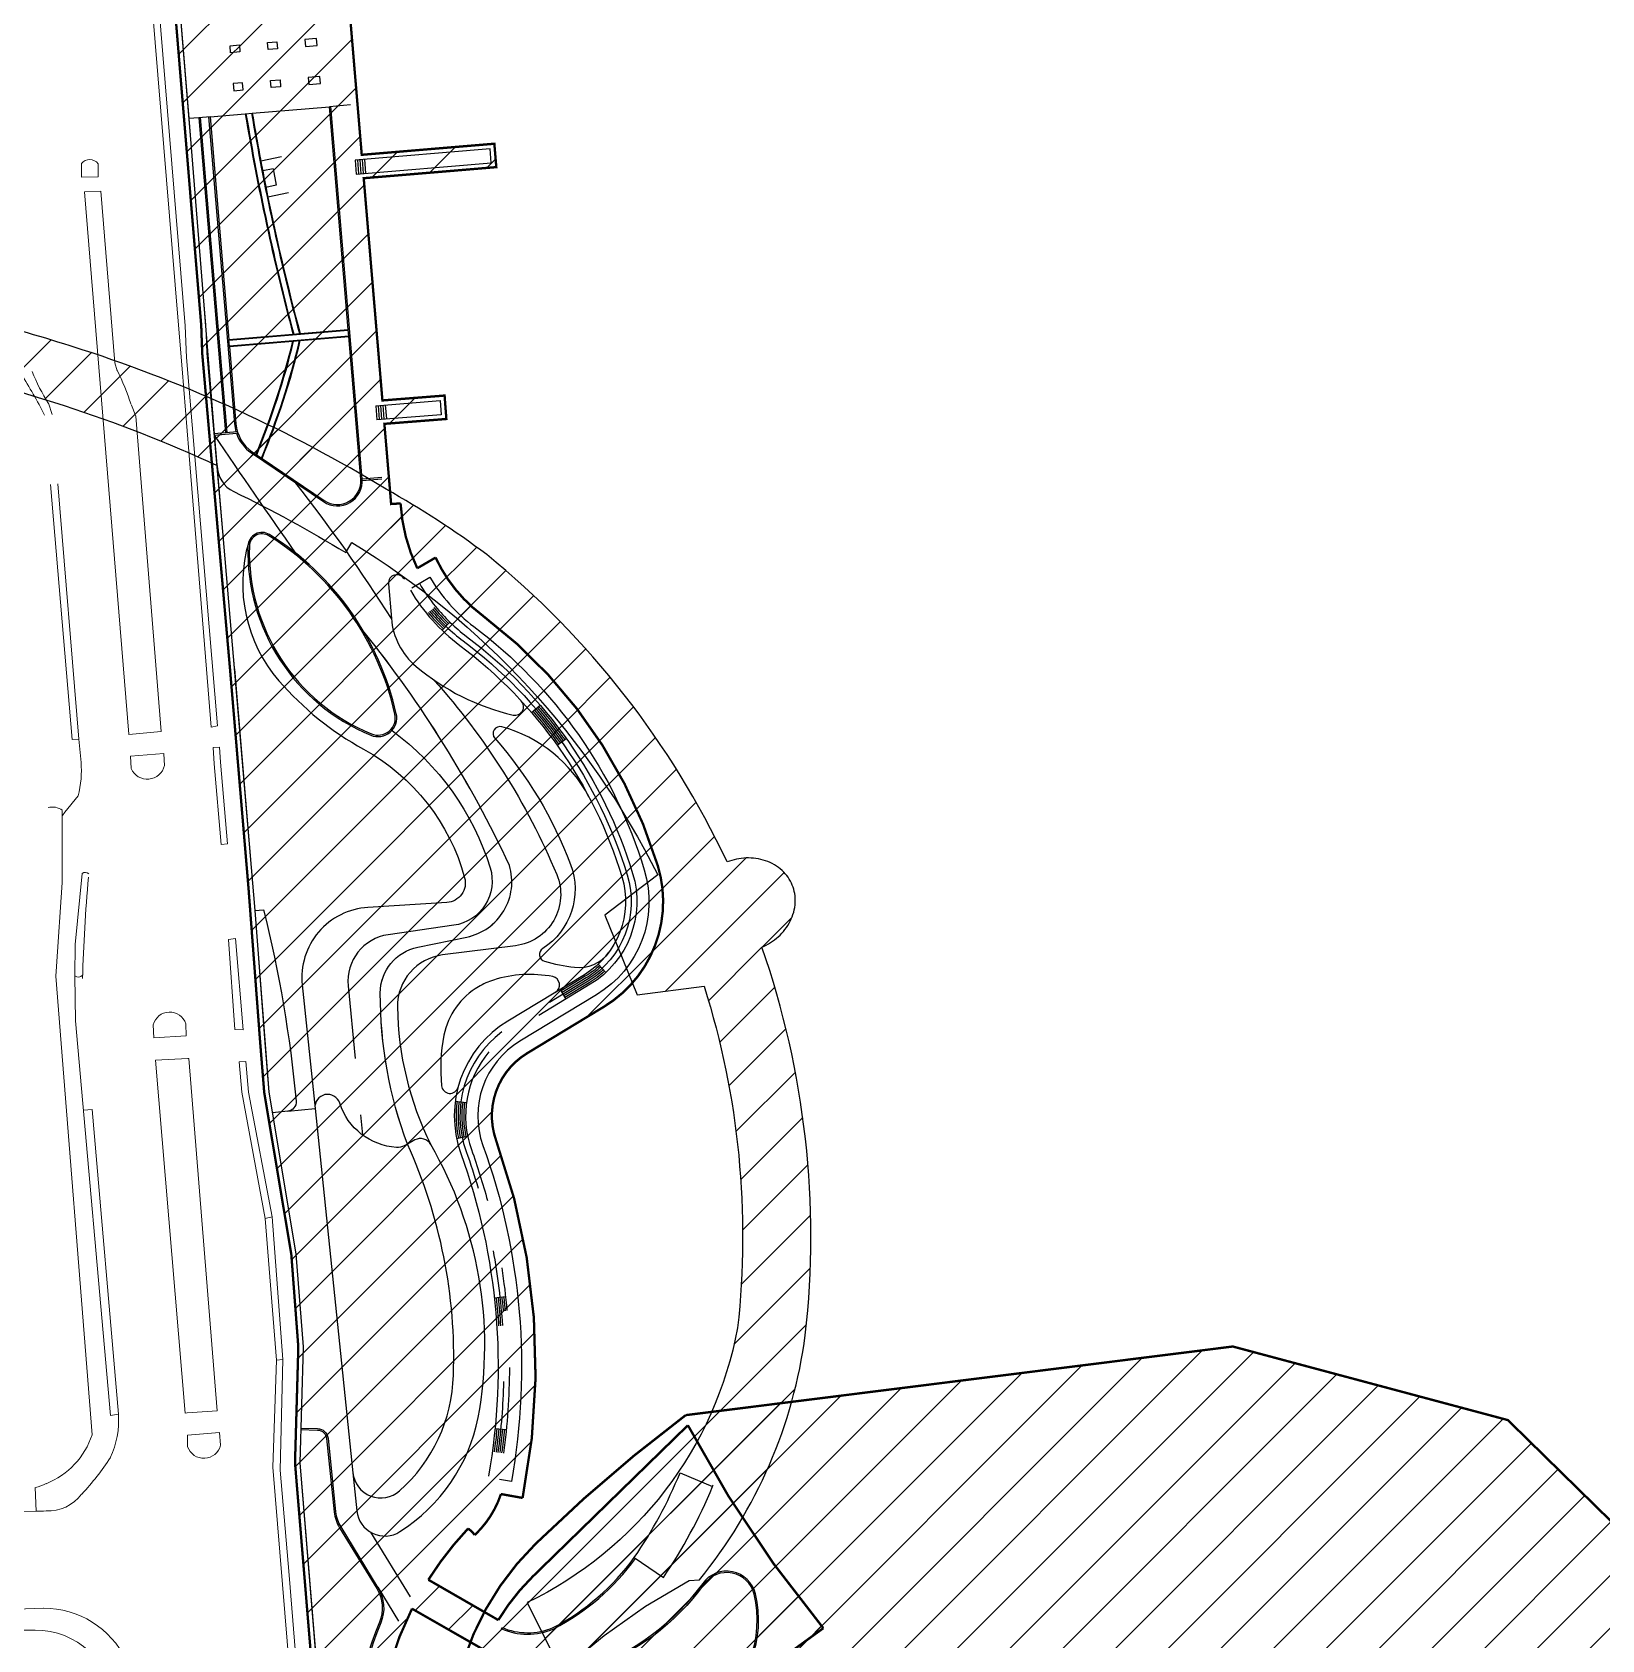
# Model space of a CAD drawing. Extents: x 216 to 1057, y -885 to -291.
# Drawn here: x 991.64 to 1000.66, y -676.79 to -667.55 of the extents above; entities that cross this region are included whole.
import ezdxf

# ---------------------------------------------------------------- set-up
doc = ezdxf.new("R2010")
doc.units = 0
doc.header["$LTSCALE"] = 1000
doc.header["$MEASUREMENT"] = 0
doc.layers.get('0').update_dxf_attribs({"linetype": 'CONTINUOUS'})
pattern_1 = [(45, (-343244937.3183714, -671142701.8827525), (-5612.66007566822, 5612.660075668221), [])]

# ---------------------------------------------------------------- blocks, each defined once
blk = doc.blocks.new('索引图')
h = blk.add_hatch()
h.set_pattern_fill('ANSI31', color=251, scale=5000)
h.set_pattern_definition(pattern_1)
edge = h.paths.add_edge_path()
edge.add_line((65039.75896221399, 227726.8412430286), (50144.0169519186, 236308.6762171984))
edge.add_arc((111118.7546775937, 197745.795006156), 72145.78607245079, 136.7135770476653, 147.6890902863402, ccw=False)
edge.add_arc((55222.24932676554, 242320.2357259989), 5945.569920319424, 36.22968581515312, 55.36616219692439, ccw=False)
edge.add_arc((45671.90617787838, 261169.8505263329), 21000.00061412105, 313.0910791496422, 341.6352244862869)
edge.add_line((65602.37440997362, 254553.4722237587), (70212.7217501998, 253727.9627871513))
edge.add_arc((-68888.84320658445, 281682.6169974804), 141882.7264519735, 348.6368706921875, 379.8156959760809)
edge.add_arc((79269.00621908903, 335068.5775517225), 15599.99999998764, 121.1953275978307, 199.8156959760123, ccw=False)
edge.add_line((71188.8730610609, 348412.918979764), (87502.3419971466, 358290.8887537718))
edge.add_arc((73931.8619491458, 380702.5391000509), 26199.99999956226, 301.1953275997715, 376.9572142568705)
edge.add_arc((-1394.708053231239, 357734.3895500898), 104950.4161386512, 16.95721425698097, 53.08198485125153)
edge.add_arc((81167.85819810629, 467625.424447298), 32500.00000032232, 204.9017030568265, 233.0819848513924, ccw=False)
edge.add_line((51689.33447891474, 453940.8842885494), (47785.38488781452, 451668.9061406851))
edge.add_arc((81167.85845446587, 467625.4244873524), 37000.00025913116, 183.3424068171192, 205.5473748497198, ccw=False)
edge.add_line((44230.79749673605, 465468.2163425684), (42221.40301960707, 465350.8631471395))
edge.add_line((42221.40301960707, 465350.8631471395), (40785.28002518415, 482413.1694027185))
edge.add_line((40785.28002518415, 482413.1694027185), (53978.46791404486, 483448.5028840303))
edge.add_line((53978.46791404486, 483448.5028840303), (53602.36846375465, 488434.360661149))
edge.add_line((53602.36846375465, 488434.360661149), (40365.90949773788, 487395.6314884424))
edge.add_line((40365.90949773788, 487395.6314884424), (36383.36198371649, 534711.526846528))
edge.add_line((36383.36198371649, 534711.526846528), (64610.97303968668, 537069.3659398556))
edge.add_line((64610.97303968668, 537069.3659398556), (64194.77480983734, 542052.0137332678))
edge.add_line((64194.77480983734, 542052.0137332678), (35963.99808198214, 539693.9102127552))
edge.add_line((35963.99808198214, 539693.9102127552), (31980.16546791792, 587025.0736023188))
edge.add_line((31980.16546791792, 587025.0736023188), (94540.675783813, 592079.6921598911))
edge.add_line((94540.675783813, 592079.6921598911), (94424.052498281, 597302.6379964352))
edge.add_line((94424.052498281, 597302.6379964352), (31562.84258747101, 592148.3705692291))
edge.add_line((31562.84258747101, 592148.3705692291), (30981.79819875956, 598886.4867646694))
edge.add_arc((126643.6251923442, 606937.2541851997), 95999.99999901037, 133.5050688912361, 184.8105978535675, ccw=False)
edge.add_arc((45892.10632199049, 692016.5242335796), 21299.99996617055, 313.5050688355328, 432.3342104929052)
edge.add_line((52355.89347732067, 712312.0768047571), (33810.65896737576, 718218.4175065756))
edge.add_line((33810.65896737576, 718218.4175065756), (40080.50717884302, 736161.48064816))
edge.add_line((40080.50717884302, 736161.48064816), (33283.52030396461, 738536.5531574488))
edge.add_line((33283.52030396461, 738536.5531574488), (26956.71707975864, 720430.4960554838))
edge.add_line((26956.71707975864, 720430.4960554838), (-880.1790645718575, 729266.8573923111))
edge.add_arc((940.6060470342636, 734983.9144654274), 5999.999999992971, 187.549543312213, 252.3342105476363, ccw=False)
edge.add_arc((-10955.37345933914, 733407.3131895065), 5999.999999985237, 7.549543312213022, 100.4253986594907)
edge.add_line((-12041.10427010059, 739308.2613003254), (-17590.43059402704, 738305.3310259581))
edge.add_line((-17590.43059402704, 738305.3310259581), (-16572.01072865725, 726303.5083287954))
edge.add_line((-16572.01072865725, 726303.5083287954), (-11963.01318752766, 670103.8019132614))
edge.add_line((-11963.01318752766, 670103.8019132614), (-11476.08093047142, 664166.4056055546))
edge.add_line((-11476.08093047142, 664166.4056055546), (-4072.65585398674, 573892.952265501))
edge.add_line((-4072.65585398674, 573892.952265501), (1790.096254229546, 503356.2812168598))
edge.add_line((1790.096254229546, 503356.2812168598), (2000.762499928474, 497397.8173377514))
edge.add_line((2000.762499928474, 497397.8173377514), (7900.236226499081, 430409.8986746073))
edge.add_line((7900.236226499081, 430409.8986746073), (11851.08685702085, 383607.6787221432))
edge.add_line((11851.08685702085, 383607.6787221432), (14342.36980366707, 350650.6893720627))
edge.add_line((14342.36980366707, 350650.6893720627), (15204.0347943306, 340012.959864974))
edge.add_line((15204.0347943306, 340012.959864974), (20966.85816240311, 305603.0881006718))
edge.add_line((20966.85816240311, 305603.0881006718), (22461.14092415571, 285859.835247159))
edge.add_line((22461.14092415571, 285859.835247159), (21754.86009925604, 261170.8434536457))
edge.add_line((21754.86009925604, 261170.8434536457), (30653.94090592861, 153776.6104109287))
edge.add_line((30653.94090592861, 153776.6104109287), (33174.83795112371, 122674.3955732584))
edge.add_line((33174.83795112371, 122674.3955732584), (37915.73838037252, 66041.09492123127))
edge.add_arc((48472.60482776165, 67281.92547941208), 10629.53854417611, 186.7036605213939, 250.1653040768115)
edge.add_line((44865.92144441605, 57282.97930324078), (47151.96110451221, 56765.28176283836))
edge.add_line((47151.96110451221, 56765.28176283836), (49009.55516338348, 56536.99230396748))
edge.add_line((49009.55516338348, 56536.99230396748), (50296.17029505968, 56605.24908864498))
edge.add_arc((-577765.0530421734, 43560.23751211166), 628196.6830435302, 1.18987867152913, 7.611029075072559)
edge.add_line((44897.25703203678, 126763.1232790947), (43961.08181154728, 137820.4047811031))
edge.add_line((43961.08181154728, 137820.4047811031), (39359.18594378233, 192143.6012781858))
edge.add_arc((110504.3613590002, 198170.5420668125), 71400.00000092252, 153.3989071060402, 184.8421522172885, ccw=False)
edge.add_line((46662.3586743474, 230141.7587052584), (61603.51059597731, 221603.0646955967))
edge.add_arc((110100.510445118, 199131.6274909973), 53450.20565355947, 155.1390094013091, 181.9101411584865)
edge.add_arc((282263.0806388259, 204873.3534212112), 225708.4942563293, 181.9101409965384, 185.647007647667)
edge.add_arc((71513.87102419138, 182487.8817251921), 13865.03803871287, 179.2731188041788, 266.7626804279899)
edge.add_line((70730.88699603081, 168644.969610095), (69800.71190673113, 179258.5656217337))
edge.add_line((69800.71190673113, 179258.5656217337), (134241.9552510381, 226000.3829113245))
edge.add_arc((328879.0178039074, 387190.4928816557), 252716.9121199787, 207.8339005002649, 219.6301040894119, ccw=False)
edge.add_line((105400.2214531898, 269194.4537401199), (72274.11913716793, 236895.2158408165))
edge.add_arc((105174.7310225964, 203496.4489119053), 46882.06367905883, 134.5695035920776, 148.8796678864627)
h = blk.add_hatch()
h.set_pattern_fill('ANSI31', color=251, scale=5000)
h.set_pattern_definition(pattern_1)
edge = h.paths.add_edge_path()
edge.add_line((78506.11630022526, 216798.7552644014), (79272.68162858486, 217541.1172474623))
edge.add_line((79272.68162858486, 217541.1172474623), (84393.28362226486, 221816.0131530762))
edge.add_line((84393.28362226486, 221816.0131530762), (87555.68162858486, 224456.1172474623))
edge.add_line((87555.68162858486, 224456.1172474623), (96376.68162858486, 230660.1172475815))
edge.add_line((96376.68162858486, 230660.1172475815), (105686.6816285849, 236124.1172474623))
edge.add_line((105686.6816285849, 236124.1172474623), (107861.9675369263, 236313.1649591923))
edge.add_arc((27290.22428244352, 302092.0981528759), 104012.8543169804, 320.7717307540655, 352.4364694220376)
edge.add_arc((-55670.77713948488, 309399.6721342802), 187249.9999995901, 353.5612781718296, 379.1994220405145)
edge.add_arc((115924.6824411154, 382924.8378961086), 13045.17986769451, 293.6815624031804, 311.9466728365076)
edge.add_arc((117045.3323452473, 381677.8981174231), 11368.66114745598, 311.9466728317181, 333.1114797016543)
edge.add_arc((118232.6518936753, 381075.8356189728), 10037.41850911229, 333.1114797012557, 356.653467660576)
edge.add_arc((119724.2488600016, 380988.6152056456), 8543.273633147379, 356.6534676567917, 382.2032367480386)
edge.add_arc((119724.2488583922, 380988.6152046919), 8543.273634961313, 22.20323674988164, 47.75300583375193)
edge.add_arc((118719.6934627295, 379882.5693793297), 10037.4185110513, 47.75300584041391, 71.29499379664887)
edge.add_arc((118292.7696042061, 378621.63996768), 11368.6611493815, 71.29499379637704, 92.45980066327813)
edge.add_arc((118364.7231618166, 376946.6660261154), 13045.17986964413, 92.45980066371165, 110.724911092733)
edge.add_arc((-55670.7771396637, 309399.672134161), 187249.9999998724, 25.20705145624709, 50.83827600460831)
edge.add_arc((-54915.23735719919, 297130.0249285698), 196463.1965597658, 53.26957257406382, 60.71790381581674)
edge.add_arc((-118049.7542366385, 206886.9255295992), 306250.0000002055, 58.67287019780524, 72.0304299744014)
edge.add_arc((-148900.938395381, 111764.8753211498), 406249.9999994747, 72.03042997477388, 78.1245314997645)
edge.add_line((-65300.69579190016, 509319.9808552265), (-66736.82238304615, 527440.4172478914))
edge.add_line((-66736.82238304615, 527440.4172478914), (-63368.45103734732, 537955.8722535372))
edge.add_line((-63368.45103734732, 537955.8722535372), (-67690.74742949009, 537798.612752676))
edge.add_line((-67690.74742949009, 537798.612752676), (-83990.06603604555, 537505.655192256))
edge.add_line((-83990.06603604555, 537505.655192256), (-109457.9969251156, 536426.8710268736))
edge.add_line((-109457.9969251156, 536426.8710268736), (-117676.0151106715, 536078.7678407431))
edge.add_line((-117676.0151106715, 536078.7678407431), (-118730.644874692, 536143.2607002258))
edge.add_line((-118730.644874692, 536143.2607002258), (-136319.3287109733, 538681.5170490742))
edge.add_arc((-138701.253981173, 516134.3713635206), 22672.61225704688, 83.96952745067459, 93.95081027595474)
edge.add_line((-140263.3973469734, 538753.1037476063), (-159307.2873545289, 538029.8991575241))
edge.add_line((-159307.2873545289, 538029.8991575241), (-180679.6982193589, 537218.2674148083))
edge.add_line((-180679.6982193589, 537218.2674148083), (-217098.5799700022, 535835.235773921))
edge.add_line((-217098.5799700022, 535835.235773921), (-226369.9915115833, 535483.147503972))
edge.add_line((-226369.9915115833, 535483.147503972), (-240166.783254385, 510168.1415795088))
edge.add_line((-240166.783254385, 510168.1415795088), (-235745.7731459141, 363883.5881646872))
edge.add_line((-235745.7731459141, 363883.5881646872), (-54297.60099989176, 370487.5962162018))
edge.add_line((-54297.60099989176, 370487.5962162018), (-64269.76850378513, 496312.1774601936))
edge.add_arc((-148900.9383949041, 111764.8753269911), 393749.9999937321, 72.0304299724848, 77.58820954259392, ccw=False)
edge.add_arc((-118049.7542303801, 206886.9255433083), 293749.9999851856, 65.19437029978161, 72.03042997191648, ccw=False)
edge.add_arc((11439.95696645975, 473616.4977419376), 6249.999999956084, 180.7521620856717, 244.1047299742118)
edge.add_arc((-118049.7542251348, 206886.9255487919), 290249.9999778526, 58.7378666963636, 64.1047299738392, ccw=False)
edge.add_line((32576.72781985998, 454993.2039737701), (33851.9603126049, 457143.5111902952))
edge.add_arc((-55670.77713942528, 309399.6721338034), 172750.0000001612, 26.461641723062996, 58.78698167293902, ccw=False)
edge.add_line((98980.7030094862, 386376.8258080482), (87702.43091851473, 377803.2442071438))
edge.add_line((87702.43091851473, 377803.2442071438), (94619.1218444109, 360857.1470469236))
edge.add_line((94619.1218444109, 360857.1470469236), (108858.8998265266, 362669.1019433737))
edge.add_arc((-59942.84334033728, 309428.3925144672), 176998.8746762678, -6.321297486991909, 17.505471916240992, ccw=False)
edge.add_arc((35948.34435355663, 304855.1444985867), 81409.4972961295, 295.65199387330176, 349.4432382979082, ccw=False)
edge.add_line((71190.83742952347, 231469.3629616499), (78506.11630022526, 216798.7552644014))
h = blk.add_hatch()
h.set_pattern_fill('ANSI31', color=251, scale=5000)
h.set_pattern_definition(pattern_1)
edge = h.paths.add_edge_path()
edge.add_line((407831.9553396106, 97536.47692644596), (388143.30102247, 160667.2160950899))
edge.add_line((388143.30102247, 160667.2160950899), (305374.6871128082, 245409.0003935099))
edge.add_line((305374.6871128082, 245409.0003935099), (279976.9427996874, 270302.5372993946))
edge.add_line((279976.9427996874, 270302.5372993946), (221418.0693919063, 285967.4484360218))
edge.add_line((221418.0693919063, 285967.4484360218), (104933.7536927462, 271352.3066174984))
edge.add_arc((298421.8122437, 13321.53910422325), 322517.4503578173, 126.8649209696995, 134.3416268182661)
edge.add_arc((115229.625425756, 200772.8967078924), 60415.5831790459, 134.3416268182649, 184.5076562770298)
edge.add_line((55000.91727811098, 196024.6964452267), (66095.01932185888, 58444.80700993538))
edge.add_arc((60568.17330467701, 1620027.456253409), 1561592.429683611, 270.2027837775651, 282.8487421505745)
at = {"color": 251, "linetype": 'Continuous', "lineweight": 13}
for p, q in [((-1607.202004253864, 503312.0246897936), (-7276.167826771736, 572261.822778821)), ((-3076.046757996082, 573975.2359875441), (2788.630992650986, 503415.3969111443)), ((-3130.782941222191, 504271.0708701611), (-8652.820016145706, 571352.307611227)), ((-23685.58626514673, 534934.669813633), (-23680.33033001423, 537840.9257918596)), ((-20174.14091616869, 537797.0846854448), (-20179.15948677063, 535022.0789811611)), ((-20179.15948677063, 535022.0789811611), (-23685.58626514673, 534934.669813633)), ((-19556.83351051807, 531955.9447975159), (-23065.33664548397, 531803.4267588854)), ((-23065.33664548397, 531803.4267588854), (-13636.44091188908, 416345.8396434784)), ((-16632.08576738834, 495377.9530930519), (-19556.83351051807, 531955.9447975159)), ((5261.640885472298, 418096.5254358053), (-1337.950499534607, 496508.2441768646)), ((8896.539679765701, 430495.8213945627), (2999.210345327854, 497459.3907049894)), ((-16072.56859004498, 493726.9324371815), (-16632.08576738834, 495377.9530930519)), ((-849.2172403931618, 476554.812325716), (-2294.828690588474, 494115.9719871283)), ((-30744.24972623587, 486787.1144709587), (-29962.17185741663, 484394.3691920042)), ((-12168.03905743361, 484030.4406685829), (-13085.7868539691, 486408.9920129776)), ((-6751.341377079487, 416915.8865166903), (-12168.03905743361, 484030.4406685829)), ((2890.225540220737, 430160.6816091537), (-849.2172363400459, 476554.8123252392)), ((-30273.19588881731, 469464.8648328781), (-25692.26742482185, 415221.2914237976)), ((-28747.82200354338, 469667.1073532104), (-24262.11799192429, 415299.705529213)), ((3923.757124602795, 417818.2423319817), (2890.225540220737, 430160.6816091537)), ((8896.539679765701, 430495.8213945627), (8925.752184092999, 430149.7667287588)), ((8925.752184092999, 430149.7667287588), (12847.91152662039, 383687.4270546436)), ((5261.640885472298, 418096.5254358053), (3923.757124602795, 417818.2423319817)), ((-24262.11799192429, 415299.705529213), (-25692.26742482185, 415221.2914237976)), ((-24262.11799192429, 415299.705529213), (-23796.157371521, 410299.8362351656)), ((-13636.44091188908, 416345.8396434784), (-13610.05957061052, 416292.8375599384)), ((-13610.05957061052, 416292.8375599384), (-6751.341377079487, 416915.8865166903)), ((-13247.759519279, 411658.674649477), (-6203.749506413937, 412254.9113479853)), ((-13146.63931512833, 409010.7730878592), (-13247.759519279, 411658.674649477)), ((-6203.749506413937, 412254.9113479853), (-6023.150119304657, 409633.343249321)), ((4300.676927924156, 413479.6027117968), (5655.604562282562, 413608.4031157494)), ((4573.502454280853, 410058.9807971716), (4300.676927924156, 413479.6027117968)), ((5655.604562282562, 413608.4031157494), (5913.449145972729, 410352.1983195543)), ((-23796.157371521, 410299.8362351656), (-23739.63801985979, 409446.7299441099)), ((-23736.96519649029, 407697.5896900892), (-23794.15841984749, 406805.9255514145)), ((-23739.63801985979, 409446.7299441099), (-23719.32609754801, 408578.6210583448)), ((-23719.32609754801, 408578.6210583448), (-23736.96519649029, 407697.5896900892)), ((6014.815777719021, 392846.8121683598), (4573.502454280853, 410058.9807971716)), ((7373.968915581703, 392999.3313900232), (5913.449145972729, 410352.1983195543)), ((-24216.40374302864, 404092.9470994473), (-24444.07077246904, 403185.4179618359)), ((-24032.75010043383, 405000.8440833092), (-24216.40374302864, 404092.9470994473)), ((-23892.34045886993, 405906.1183487177), (-24032.75010043383, 405000.8440833092)), ((-23794.15841984749, 406805.9255514145), (-23892.34045886993, 405906.1183487177)), ((-24444.07077246904, 403185.4179618359), (-27257.51861280203, 399741.5041974783)), ((-27811.60683596134, 384749.240885973), (-27783.80230456591, 400124.2725458145)), ((-27257.51861280203, 399741.5041974783), (-27773.6926368475, 399029.5004966259)), ((7373.968915581703, 392999.3313900232), (6014.815777719021, 392846.8121683598)), ((-29045.56732565165, 366895.2383992672), (-27811.60683596134, 384749.240885973)), ((-23561.19664525986, 386691.5647592545), (-25079.18835222721, 371562.9793006182)), ((12847.91152662039, 383687.4270546436), (15339.3223079443, 350728.7465897799)), ((-25079.18835222721, 371562.9793006182), (-25091.25951099396, 364887.9655665159)), ((7566.661891996861, 372628.1988464594), (9072.177301824093, 372822.4178501368)), ((8919.45709502697, 353433.3084938526), (7566.661891996861, 372628.1988464594)), ((10707.92058801651, 353387.6727474928), (9072.177301824093, 372822.4178501368)), ((-29157.80554997921, 364822.6629030704), (-29009.7904253006, 366861.0410490036)), ((-21459.37844520807, 267158.220887661), (-29157.80554997921, 364822.6629030704)), ((-25091.25951099396, 364887.9655665159), (-24952.62809163332, 355298.6345701218)), ((-24952.62809163332, 355298.6345701218), (-17551.84308022261, 271313.6768118143)), ((-8452.920250713825, 354459.2798655033), (-8272.560194969177, 351705.326269865)), ((-1387.747990131378, 352116.5107507706), (-1489.01190751791, 354684.9809941053)), ((10707.92058801651, 353387.6727474928), (8919.45709502697, 353433.3084938526)), ((-8272.560194969177, 351705.326269865), (-1387.747990131378, 352116.5107507706)), ((16197.33240658045, 340136.1387400627), (15339.3223079443, 350728.7465897799)), ((-1082.989807188511, 347286.592289567), (-7936.928624510765, 346965.3028622866)), ((-7936.928624510765, 346965.3028622866), (-1652.141159594059, 271798.4427623749)), ((-866.9203604459763, 347296.7208919525), (-1082.989807188511, 347286.592289567)), ((5193.075059890747, 272275.8920705318), (-866.9203604459763, 347296.7208919525)), ((9855.704896330833, 346550.4513765574), (11275.7831158042, 346640.7322558165)), ((10427.83162134886, 340146.5722839832), (9855.704896330833, 346550.4513765574)), ((11822.58243960142, 340144.0500208139), (11275.7831158042, 346640.7322558165)), ((15406.89553165436, 313202.735620141), (10427.83162134886, 340146.5722839832)), ((16888.89451777935, 313612.5577884912), (11822.58243960142, 340144.0500208139)), ((16214.93615943193, 340136.1069046259), (21960.59289872646, 305723.6569039822)), ((-21465.40957325697, 336402.350607872), (-23276.12069177628, 336273.4328308105)), ((-15845.14877736568, 271554.3417856693), (-21465.40957325697, 336402.350607872)), ((16888.89451777935, 313612.5577884912), (15406.89553165436, 313202.735620141)), ((21960.59289872646, 305723.6569039822), (23462.22231692076, 285883.3361468315)), ((23462.22231692076, 285883.3361468315), (22756.04377508163, 261197.9197955132)), ((17018.41090446711, 260292.3684097528), (17799.22743999958, 283034.1867648363)), ((17799.22743999958, 283034.1867648363), (19187.00153511763, 283181.6779510975)), ((18599.59034895897, 259624.4628597498), (19187.00153511763, 283181.6779510975)), ((-17551.84308022261, 271313.6768118143), (-15845.14877736568, 271554.3417856693)), ((-1652.141159594059, 271798.4427623749), (-1219.446632742882, 271828.6229176521)), ((-1219.446632742882, 271828.6229176521), (5193.075059890747, 272275.8920705318)), ((-1117.811460316181, 267124.2530299425), (-1122.312195360661, 264635.4056127071)), ((5661.331706941128, 267668.0148077011), (-1117.811460316181, 267124.2530299425)), ((5921.218930840492, 264966.8717933893), (5661.331706941128, 267668.0148077011)), ((22756.04377508163, 261197.9197955132), (31650.208314538, 153863.0684068203)), ((20481.17272561789, 237268.8460410833), (18599.59034895897, 259624.4628597498)), ((-33375.46375453472, 250900.3097285032), (-33555.39702808857, 255914.6618466377)), ((-23705.07854771614, 254494.0478852987), (-23705.22578454018, 254494.1495857239)), ((-23705.07854914665, 254494.0478862524), (-23705.22578454018, 254494.1495857239)), ((-33375.46375453472, 250900.3097285032), (-55771.94650107622, 250069.1321846247)), ((28688.64680713415, 137169.4796071053), (20481.17272561789, 237268.8460410833)), ((-85047.81711488962, 228298.2837401628), (-31730.66339278221, 230238.1466306448)), ((-33567.42079466581, 225592.3948646784), (-38967.43196821213, 225602.1599341631))]:
    blk.add_line(p, q, dxfattribs=at)
at = {"color": 251, "ltscale": 0.05}
for points in [[(65039.75896221399, 227726.8412430286, 500, 500, 0), (50144.0169519186, 236308.6762171984, 500, 500, -0.04792635487136605), (58601.29374039173, 247212.255812645, 500, 500, -0.08369322413437516), (60018.26828664541, 245834.2083801031, 500, 500, 0.1251953449599703), (65602.37440997362, 254553.4722237587, 500, 500, 0), (70212.7217501998, 253727.9627871513, 500, 500, 0.136888836024706), (64592.71439260244, 329780.2452793121, 500, 500, -0.3571678116358179), (71188.8730610609, 348412.918979764, 500, 500, 0), (87502.3419971466, 358290.8887537718, 500, 500, 0.3431658817091058), (98992.75979316235, 388343.9656181335, 500, 500, 0.158942559903725), (61646.03004682064, 441641.8098863363, 500, 500, -0.1235831251594878), (51689.33447891474, 453940.8842885494, 500, 500, 0), (47785.38488781452, 451668.9061406851, 500, 500, -0.09719175989493069), (44230.79749673605, 465468.2163425684, 500, 500, 0), (42221.40301960707, 465350.8631471395, 500, 500, 0), (40785.28002518415, 482413.1694027185, 500, 500, 0), (53978.46791404486, 483448.5028840303, 500, 500, 0), (53602.36846375465, 488434.360661149, 500, 500, 0), (40365.90949773788, 487395.6314884424, 500, 500, 0), (36383.36198371649, 534711.526846528, 500, 500, 0), (64610.97303968668, 537069.3659398556, 500, 500, 0), (64194.77480983734, 542052.0137332678, 500, 500, 0), (35963.99808198214, 539693.9102127552, 500, 500, 0), (31980.16546791792, 587025.0736023188, 500, 500, 0)], [(-4072.65585398674, 573892.952265501, 500, 500, 0), (1790.096254229546, 503356.2812168598, 500, 500, 0), (2000.762499928474, 497397.8173377514, 500, 500, 0), (7900.236226499081, 430409.8986746073, 500, 500, 0), (11851.08685702085, 383607.6787221432, 500, 500, 0), (14342.36980366707, 350650.6893720627, 500, 500, 0), (15204.0347943306, 340012.959864974, 500, 500, 0), (20966.85816240311, 305603.0881006718, 500, 500, 0), (22461.14092415571, 285859.835247159, 500, 500, 0), (21754.86009925604, 261170.8434536457, 500, 500, 0), (30653.94090592861, 153776.6104109287, 500, 500, 0)], [(39359.18594378233, 192143.6012781858, 500, 500, -0.1380643909468234), (46662.3586743474, 230141.7587052584, 500, 500, 0), (61603.51059597731, 221603.0646955967, 500, 500, 0.1173453035563838)], [(69800.71190673113, 179258.5656217337, 500, 500, 0), (134241.9552510381, 226000.3829113245, 500, 500, -0.05151614867094081), (105400.2214531898, 269194.4537401199, 500, 500, 0), (72274.11913716793, 236895.2158408165, 500, 500, 0.06252114316052305), (65039.75896221399, 227726.8412430286, 0, 0, 0)]]:
    blk.add_lwpolyline(points, format="xyseb", dxfattribs=at)
at = {"color": 251}
for points in [[(-10479.38172334433, 664248.1485005617), (-2508.968271017075, 567153.0806934834), (-869.0680557489395, 547421.0974644423), (4510.351713120937, 480300.5355719328), (13218.00236660242, 378792.1277587414), (16197.37669765949, 340136.1565386057), (21960.67617738247, 305723.158123374), (23462.23480468988, 285883.7726743221), (22756.07608813047, 261197.5298411846), (31650.59959465265, 153858.2943613529)], [(8043.563973724842, 561417.9424859285), (7917.754877567291, 562912.6571981907), (9910.70782738924, 563080.4026597738), (10036.51692354679, 561585.6879473925), (8043.563973724842, 561417.9424858093)], [(16015.37577295303, 562088.9243321419), (15889.56667679548, 563583.639044404), (17882.51962661743, 563751.3845059872), (18008.32872277498, 562256.6697936058), (16015.37577295303, 562088.9243320227)], [(23987.18757218122, 562759.906178236), (26478.37875944376, 562969.5880051851), (26352.56966328621, 564464.3027175665), (23861.37847602367, 564254.6208907366), (23987.18757218122, 562759.9061783552)], [(10715.88604277372, 553514.2285007238), (10590.07694661617, 555008.9432132244), (8597.123996794224, 554841.1977516413), (8722.933092951775, 553346.4830392599), (10715.88604277372, 553514.228500843)], [(18687.69784200191, 554185.2103470564), (16694.74489217997, 554017.4648854733), (16568.93579602242, 555512.1795978546), (18561.88874584436, 555679.9250593185), (18687.69784200191, 554185.2103469372)], [(3670.063408136368, 547803.1529978514), (1278.521296739578, 547601.8585642576)], [(3670.063408136368, 547803.1529978514), (11164.79822778702, 548433.9796071053)], [(3670.063408076763, 547803.1529978514), (7662.415497899055, 500370.7527387142)], [(11164.79822778702, 548433.9796071053), (12664.53647881746, 548560.2115311623)], [(12664.53647881746, 548560.211531043), (29080.21351802349, 549941.9076327085)], [(33564.35914742947, 550319.3350467682), (29080.21351802349, 549941.9076327085)], [(33072.56560784578, 502509.5073734522), (29080.21351802349, 549941.9076327085)], [(36052.68908590078, 470680.0568071604), (29379.1564604044, 549967.0694519281)], [(1278.521296739578, 547601.8585642576), (-869.0680557489395, 547421.0974644423)], [(1278.521296739578, 547601.8585642576), (6925.327796876431, 480513.2170262337), (4510.351713120937, 480300.5355719328)], [(1577.466497004032, 547627.0205734968), (7224.173369646072, 480539.5356764793)], [(34804.69456368685, 535583.1440255642), (63531.20383507013, 537982.6558525562), (63281.48489713669, 540972.2445286512), (34553.07622265816, 538572.5740454197)], [(18902.07537823915, 539228.2488685846), (14479.83384549618, 538360.6979351044)], [(34553.07622265816, 538572.5740454197), (34804.69456368685, 535583.1440255642)], [(35051.34110254049, 538614.1938768625), (35302.95944356918, 535624.763857007)], [(35549.60598248243, 538655.8137081861), (35801.22432351112, 535666.3836883307)], [(36047.87086236477, 538697.433539629), (36299.48920339346, 535708.0035197735)], [(36546.1357422471, 538739.0533709526), (36797.75408327579, 535749.6233510971)], [(17081.7493057251, 536731.1101090908), (14874.05572772026, 536298.0069847107)], [(17081.7493057251, 536731.1101090908), (17774.76089257002, 533198.5629097223)], [(17774.76089257002, 533198.5629097223), (15568.72565978765, 532765.7851176262)], [(20403.62685102224, 531574.2622056007), (15985.23612958193, 530707.4667201042)], [(7662.41549795866, 500370.7527387142), (21320.62637281418, 501520.3548340797)], [(7788.224594116211, 498876.0380263329), (7662.415497899055, 500370.7527387142)], [(7674.996407568455, 500221.2812675238), (33085.14651745558, 502360.0359021425)], [(7775.643684506416, 499025.5094975233), (33185.79379439354, 501164.2641322613)], [(7788.224594116211, 498876.0380263329), (21306.13042205572, 500013.8307436705)], [(21306.13042205572, 500013.8307436705), (22881.02364850044, 500146.3884094954)], [(21320.62637275457, 501520.3548340797), (22839.05160701275, 501648.1596283913)], [(22839.05160701275, 501648.1596283913), (33072.56560784578, 502509.5073734522)], [(22881.02364850044, 500146.3884094954), (33198.37470400333, 501014.7926610708)], [(33198.37470400333, 501014.7926610708), (33072.56560784578, 502509.5073734522)], [(38954.35717791319, 486281.7857023478), (52680.64879858494, 487358.9544205666), (52906.30846875906, 484367.4397543669), (39205.97949439287, 483292.3084509373)], [(38954.35717791319, 486281.7857023478), (39205.97949439287, 483292.3084509373)], [(39452.83265298605, 486320.9034919739), (39704.45496946573, 483331.4262405634)], [(39951.30812805891, 486360.0212817192), (40202.93044453859, 483370.5440303087)], [(40449.78360319138, 486399.1390713453), (40701.40591967106, 483409.6618199348)], [(40948.25907826424, 486438.2568609715), (41199.88139474392, 483448.7796096802)], [(9496.953520476818, 480739.6942580938), (6925.327796876431, 480513.2170262337)], [(13467.98427349329, 475913.0344026089), (14736.19279336929, 475054.354044795)], [(36052.68908590078, 470680.0568071604), (40237.89435458183, 471032.3227573633)], [(36069.38346850872, 470380.4011662006), (40263.05618357658, 470733.3798156977)], [(53063.4835138917, 438463.9065916538), (54728.9279396534, 440191.9965387583)], [(72106.58036667109, 420955.7766755819), (73926.09903645515, 422520.817189455)], [(77549.79284244776, 414011.8181319237), (79504.05781310797, 415404.9614930153)], [(86287.24207538366, 367338.9848604202), (87916.52297109365, 365576.7579276562)], [(78189.97275394201, 362004.4340616465), (79433.07016295195, 359951.4584572315)], [(20195.20545786619, 336064.0265960693), (26014.88068813086, 336668.2657852173)], [(55882.89097958803, 338238.6901687384), (58261.1399871707, 337916.3058348894)], [(35706.03874897957, 335281.6089833975), (36114.5362110734, 331027.4645328522)], [(56160.83636969328, 330275.6153974533), (58510.81974434853, 330763.0352774858)], [(64190.16038924456, 296330.5944731236), (66575.75274384022, 296593.1761136055)], [(64346.60130620003, 268533.4433479309), (66734.99804192781, 268297.7294689417)], [(37795.5404176116, 246464.1424193382), (46267.34435647726, 232638.1449246407)], [(39357.53595250845, 234727.7216082811), (43773.67052423954, 227520.5829674006)]]:
    blk.add_lwpolyline(points, dxfattribs=at)
blk.add_lwpolyline([(27157.74787867069, 554898.1285586357), (27031.93878251314, 556392.8432710171), (24540.74759525061, 556183.161444068), (24666.55669140816, 554688.4467316866)], close=True, dxfattribs=at)
for points in [[(3371.120466828346, 547777.991178751), (8874.946673810482, 482388.0451543331, 0.05148897865165762), (9191.673715233803, 480712.8089596033, 0.05148897865165762)], [(11164.79822784662, 548433.9796071053, 0.0237386647312993), (21320.62637275457, 501520.3548340797, 0.0236890434290841)], [(11314.77070504427, 548446.6026860476, 0.02374583417341585), (21472.4624145627, 501533.1347680092, 0.02374583417341585)], [(12514.56130236387, 548547.588225007, 0.02380334739524489), (22687.20258623362, 501635.3786020279, 0.02380334739524489)], [(12664.53647881746, 548560.211531043, 0.007875371802932138), (15535.22145342827, 532936.7777277231, 0.00621922991634567)], [(127634.0322465301, 384217.0592811108, 0.1119460462421574), (125468.1307076812, 387312.8025598526, 0.1030841256199624), (121938.6509363055, 389389.8341357708, 0.09261231690717547), (117804.8444746137, 389979.8257998228, 0.07986574072235418), (113748.2750383019, 389147.6956775188, 0.1123059311388267), (62579.7448630929, 454587.0563864708, 0.03251092297801209), (41176.86162143946, 468489.5770882368, 0.05834943451515404), (-23568.00274205208, 498198.2042927742, 0.02659680291681732), (-65300.69579190016, 509319.9808552265)], [(-64269.76850378513, 496312.1774601936, -0.02425514300158665), (-27424.40074849129, 486307.9480122328, -0.02983678646469548), (5190.495510756969, 473534.4519429207, 0.2836906205366957), (8710.409934461117, 467994.03627038, -0.02342164009317674), (32576.72781985998, 454993.2039737701), (33851.9603126049, 457143.5111902952, -0.1419887266936151), (98980.7030095458, 386376.8258080482)], [(15535.22145342827, 532936.7777277231, 0.01593219695873145), (22839.05160701275, 501648.1596283913)], [(13467.98427349329, 475913.0344026089, 0.03824121896742613), (21306.13042205572, 500013.8307436705)], [(13594.8270496726, 475827.151522398, 0.03836349836260131), (21463.69028741121, 500027.0924477577)], [(14609.39370149374, 475140.2073472738, 0.0393335475563561), (22723.60430717468, 500133.1385332346, 0.03914835401858591)], [(14736.19279336929, 475054.354044795), (27968.08230507374, 466095.2882118225, 0.630418763379193), (35753.74614417553, 470654.8949781656), (33198.37470400333, 501014.7926610708)], [(14736.19279336929, 475054.354044795, 0.0394537901587217), (22881.02364850044, 500146.3884094954, -2.809688105815359e-11)], [(7788.224594116211, 498876.0380263329), (9173.889616310596, 482413.2069735527, 0.2266787103333026), (12660.45105022192, 476459.8001009226), (13467.98427349329, 475913.0344026089)], [(4536.670166373253, 480001.6922366619), (9284.953018784523, 480419.8627141714, 0.1636451674570423), (12492.25416231155, 476211.3855141401), (27799.88541722298, 465846.8736250401, 0.6304187640269597), (36052.68908590078, 470680.0568071604)], [(4536.670166373253, 480001.6922366619, 0.003112337341726492), (21805.71019536257, 454969.8872076273, 0.07627076658353933)], [(42266.01271820068, 440975.1862951517, 0.02492731718591659), (21957.68512958288, 469802.5185796022, 0.02492731718591659)], [(37898.08770793676, 416121.7236796618, 0.6066613652416578), (43318.78167110682, 420699.7969303131, 0.1998846293072421), (16339.00412386656, 458836.8468526602, 0.5798655160916335), (11745.41055077314, 456384.0648289919, 0.3123249396830969), (37898.08770799637, 416121.723679781)], [(11893.87113726139, 457228.1465468407, 0.2551420724354605), (18326.18426972628, 427717.4742472172, 0.08866652020012022), (36362.72497659922, 413141.2053531408, -0.2035780273389329), (57871.70487320423, 385785.2003234625, -0.4750788939123046), (54075.58021688461, 380494.5496988297), (37286.56337100267, 379462.6441469193, 0.4265900486937199), (23286.9768846035, 362941.8197659254), (26014.88068813086, 336668.2657853365)], [(45044.60931628942, 449312.5631130934, 0.8238107337364956), (41645.47394388914, 448347.6871250868), (42266.01271820068, 440975.1862951517, 0.1986689702118338), (47522.80842369795, 430783.5147999525), (47522.80842369795, 430783.5147999525, 0.1195036482279498), (68211.14198935032, 420417.7067184448, 0.7373303275092622), (69939.96212619543, 423390.6765296459)], [(46596.19327813387, 447505.7826838493), (50485.50558167696, 449769.2423821688, 0.100183016875272), (59844.01514053345, 439243.3223884106, -0.158942559902829), (96123.19133770466, 387468.9931161404, -0.3431658817050575), (85948.47023588419, 360857.1082590818), (69635.00129979849, 350979.138485074, 0.3571678116342369), (61770.35057985783, 328763.2583037615, -0.1315071702490134), (67819.668207407, 257204.1649694443), (65260.37131887674, 257662.4219242334)], [(48238.34736192226, 448461.4656676054, 0.03943483787774422), (51655.59137851, 443529.0324518681, 0.03943483787774422)], [(46317.81114006042, 446992.3388786316, 0.09828958712587801), (56840.6569634676, 435245.8432252407, -0.1589425599028473), (91340.57724523544, 386010.7056126595, -0.3431658817031967), (83358.68396705389, 365134.1407680511), (67045.2150310874, 355256.1709940434, 0.3571678116348577), (57066.41089189053, 327068.2800112963, -0.130937331900339), (62950.48837071657, 258380.7910723686, -0.1232568281802889)], [(50106.39102059603, 442264.1299848557, 0.02979447951025603), (53341.05758494139, 438751.921582818, 0.02979447951025603)], [(50416.23109215498, 442517.110478282, 0.02979447951055833), (53618.63165587187, 439039.9365739822, 0.02979447951055833)], [(50726.07116377354, 442770.0909717083, 0.06050912553253082), (57561.46292597055, 436205.2382243872, -0.1589425599032487), (92488.40462744236, 386360.6946133375, -0.3431658817031314), (83980.23267161846, 364107.6529657841), (75929.84496444464, 359233.0621137619)], [(51035.91123533249, 443023.0714651346, 0.02979447951026305), (54173.77979773283, 439615.9665564299, 0.02979447951026305)], [(51345.75130689144, 443276.0519584417, 0.02979447950932939), (54451.35386872292, 439903.9815474749, 0.02979447950932939)], [(51345.75130695105, 443276.0519584417, 0.02979447950963727), (54451.35386866331, 439903.9815475941, 0.02979447950963727)], [(51655.59137851, 443529.0324518681, 0.0605091255334694), (58282.26888847351, 437164.6332235336, -0.1589425599036269), (93636.23200964928, 386710.6836140156, -0.3431658817010028), (84601.78137606382, 363081.1651637554), (73658.63867926598, 356454.9820252657)], [(45676.70320683718, 329059.6786499023, -0.08856940960353174), (39904.32280153036, 361209.0539448261, -0.3564631942667064), (47897.14349687099, 371015.3259489536), (58324.31333589554, 373151.7182607651, 0.4411518828919973), (67403.66062504053, 388375.4836989641, 0.06091327295803775), (36464.30042570829, 438086.2668851614)], [(45680.24534612894, 329050.1023215055, -0.08856940960353174), (39907.86494082212, 361199.4776164293, -0.3564631942667064), (47900.68563616276, 371005.7496205568), (58327.8554751873, 373142.1419323683, 0.4411518828919973), (67407.2027643323, 388365.9073705673, 0.06091327295803775), (36467.84256500006, 438076.6905567646)], [(51326.07862347364, 427870.8243169785, -0.08385123249835125), (77473.62304359674, 386450.8534008265, -0.4955038551493801), (68710.8189676404, 371297.7087607384), (53187.50750017166, 369324.888759017, 0.3811119687570673), (43575.11997038126, 358279.7068359852, 0.11289592458076), (50649.65396487713, 328980.9329560995)], [(72409.83347833157, 421216.6167612076, -0.02276337187165669), (77875.50367087126, 414244.0086921453)], [(72713.08658993244, 421477.4568468332, -0.02276337187187306), (78201.21449935436, 414476.1992522478)], [(73319.5928131938, 421999.1370182037, -0.02276337187174891), (78852.63615620136, 414940.5803726912)], [(73622.84592485428, 422259.9771038294, -0.0227633718718473), (79178.34698468447, 415172.7709327936)], [(84340.40644568205, 402998.8715564013, 0.2066006548469002), (65815.57694768906, 417904.7383518219, 0.7453109039041576), (64288.69990634918, 415468.8264315128, -0.090291646153708), (80422.40410023928, 388613.7587531805)], [(42413.74444639683, 417131.3272372484, -0.1607190365116024), (63301.04735690355, 387867.9892679453, -0.461436001144839), (55579.75535869598, 375646.258280158), (41597.31357252598, 373637.3274962902, 0.4005226796485619), (33065.24870687723, 362783.1318697929), (34552.1718967557, 347298.1249268055)], [(80422.40410023928, 388613.7587531805, -0.3538362804083345), (74499.96936392784, 370699.4384055138, 0.6418915524682849), (74885.55980789661, 367999.2946587801, 0.04397771162682386), (81256.19382107258, 366709.5944210291, 0.2683124435503805), (88593.99103873968, 369920.0546672344)], [(98980.7030094862, 386376.8258080482), (87702.43091851473, 377803.2442071438), (94619.1218444109, 360857.1470469236), (108858.8998265266, 362669.1019433737, -0.104340084835919), (115979.8954014182, 289940.149128437)], [(121164.3193565607, 370978.167951107, 0.07986574074126172), (124644.5848093033, 373222.2598639727, 0.09261231692053218), (127184.9066277742, 376536.352663517, 0.1030841256335677), (128252.95396626, 380489.9032834768, 0.1119460462747471), (127634.0322465897, 384217.0592811108)], [(13217.95698410273, 378792.1243281364), (15076.24989295006, 378932.5963047743, -0.03794843028935065), (21980.16899371147, 338237.4503078461, -0.4109173550389442), (20195.20545786619, 336064.0265960693), (16951.06739807129, 335727.1976025105)], [(71190.83742952347, 231469.3629616499), (78506.11630022526, 216798.7552644014), (79272.68162858486, 217541.1172474623), (84393.28362226486, 221816.0131530762), (87555.68162858486, 224456.1172474623), (96376.68162858486, 230660.1172475815), (105686.6816285849, 236124.1172474623), (107861.9675369263, 236313.1649591923, 0.1390493928580882), (130398.1170657873, 288401.360081315, 0.1123365032634898), (121164.3193566203, 370978.167951107)], [(86558.78889143467, 367045.2803715467, -0.0504821584730966), (83565.86686855555, 364791.9781672955), (78397.15565544367, 361662.2714608908)], [(86830.33570736647, 366751.5758826733, -0.0504821584717584), (83773.0497701168, 364449.8155665398), (78604.33855700493, 361320.1088601351)], [(77212.25824207067, 361412.4180755615, 0.6864388894883351), (76621.41126281023, 364719.4624528885, 0.1247132373005853), (64012.50207149982, 363996.4385131598, 0.05655469920279258), (60818.80599296093, 362576.2930043936, 0.2136565543002814), (53474.42077147961, 352254.060407877, 0.07443820997693155), (52947.97621333599, 341480.1736679077, 0.833491476430795), (56477.36875885725, 341192.4049407244)], [(87373.42933923006, 366164.1669051647, -0.05048215847145725), (84187.41557312012, 363765.4903651476), (79018.70435994864, 360635.7836586237)], [(87644.97615516186, 365870.4624164104, -0.05048215847141871), (84394.59847456217, 363423.3277645111), (79225.88726145029, 360293.6210579872)], [(65781.56882071495, 352952.901201725, 0.3287541417528133), (58195.3564170599, 327475.074801445, -0.01517202771289985), (60738.57494878769, 319683.6097223759)], [(63028.52740466595, 348695.2736982107, 0.2670808463404919), (59324.30194216967, 327881.8695915937, -0.02087128565035137), (62729.79741406441, 317031.0960361958)], [(44025.19867449999, 255234.9616367817, 0.2070181976785058), (55481.75189214945, 279865.4174685478, 0.1161755869101866), (45674.39926940203, 329069.9243915081), (44994.41507703066, 328702.3022311926, -0.1418374738486342), (43363.93021720648, 328348.2455360889, -0.3062594594761999), (31268.37014776468, 337781.2199710608, 0.8998720145486558), (26014.88068813086, 336668.2657854557), (34068.79282957315, 259097.7376997471, 0.6112136588460192), (44025.19871991873, 255234.9615857601)], [(56279.26581418514, 338184.9594464302, 0.08501603828902389), (56552.50026547909, 330356.8520441055)], [(56675.64064878225, 338131.228724122, 0.08501603828970164), (56944.1641613245, 330438.0886907578)], [(57468.39031797647, 338023.7672795057, 0.08501603828913024), (57727.49195277691, 330600.5619841814)], [(57864.76515257359, 337970.0365571976, 0.08501603828982304), (58119.15584856272, 330681.7986308336)], [(34068.79283124208, 259097.7376842499), (34910.38784742355, 250991.9914294481, 0.5576271214549423), (44102.8550106287, 246551.7521724701, 0.2038120712836158), (60769.27098172903, 270845.1896504164, 0.1784444358913023), (50649.65396493673, 328980.9329562187, 0.4077158657246362), (47288.50071245432, 329942.5615284443), (45674.39926940203, 329069.9243913889)], [(63919.71567207575, 306365.1953523159, -0.02975551126326256), (65910.65902721882, 290425.4531034231)], [(65760.56192839146, 302718.7579447031, -0.01685553949533251), (66871.78839421272, 293600.3532135487)], [(64587.7591149807, 296374.3580799103, -0.01121574988410214), (65112.33636516333, 290373.6754331589)], [(64985.35784077644, 296418.1216865778, -0.01121574988417023), (65511.49769622087, 290399.5642682314)], [(65780.55529236794, 296505.6489001513, -0.00551706017834433), (66074.8531691432, 293530.3943184614)], [(66178.15401804447, 296549.4125068188, -0.005517060178394158), (66473.32078164816, 293565.3737659454)], [(115979.8954013586, 289940.149128437, -0.2391156009676008), (71190.83742958307, 231469.3629615307)], [(67393.7119615674, 281466.5475589037, -0.03349810000405039), (66144.1925932765, 263269.0140954256)], [(66156.0375277996, 278485.2472827435, -0.02797125123683812), (64955.19639998674, 263431.1500025988)], [(22959.05418759584, 268294.4205524921), (26552.81054234505, 268191.6134386063, -0.3760434760307875), (28484.92604839802, 266398.9749398232), (30110.25281649828, 250744.7900217772, 0.1120356341359059), (31246.18582725525, 247391.2553050518), (39166.4198166132, 234465.4208450317, -0.2393199408595325), (39744.79633718729, 227245.1686698198, 0.1191564540488528), (34277.3876311183, 191713.1063188314), (37273.80435192585, 156341.8179866076, -0.4142135600918909), (35449.76418191195, 154180.1340606213), (31650.59959465265, 153858.2943613529), (32956.9723495841, 137919.1174714565, 0.4142135783462966), (36192.00475406647, 135174.20102036), (63692.83406275511, 137428.1667339802)], [(22967.63282197714, 268594.2978724241), (26561.38917672634, 268491.4907585382, -0.3760434760140972), (28783.32199990749, 266429.9564852715), (30408.64876741171, 250775.7715727091, 0.1120356341352893), (31501.9842902422, 247547.9944078922), (39422.21828007698, 234622.1599469185, -0.2393199408581214), (40022.28392016888, 227131.1483151913, 0.1191564540490333), (34576.31673848629, 191738.4319728613), (37572.73366105556, 156367.1412593126, -0.4142135601161561), (35475.08746486902, 153881.204752326), (31974.03590095043, 153584.6191855669), (33255.96978485584, 137943.6232602596, 0.4142135783509894), (36167.49894893169, 135473.1984542608), (63668.32825762033, 137727.164167881)], [(64744.66742885113, 268494.1577013731, -0.009289033258473502), (64162.53227114677, 263539.2406073809)], [(65142.73355144262, 268454.8720549345, -0.00928903325853789), (64558.86433553696, 263485.1953049898)], [(65938.86579668522, 268376.3007619381, -0.009289033258452152), (65351.52846443653, 263377.1047002077)], [(66336.93191927671, 268337.0151154995, -0.009289033258521477), (65747.86052882671, 263323.0593978167)], [(93990.43689990044, 241028.1163986921, 0.05322528001390917), (103730.3933960199, 259067.9527431726), (110642.7118266225, 256157.6513991356, -0.01137951458719499), (110797.6317234635, 256550.7334486246, -15.46504157738498)], [(93990.43689990044, 241028.1163986921), (100174.0345782638, 236783.9298155308, 0.05294913875762497), (110642.7118265629, 256157.6513990164, -5.068262672645213)], [(76726.25213617086, 226127.5712031126, 0.1155485448874019), (93990.43689996004, 241028.1163986921, 8.654039343949286)], [(76842.9153392911, 225851.1843419075, 0.1157583565152973), (94237.87152451277, 240858.2866703272, 0.1155485448872243)], [(84555.84218400717, 217136.9031448364, 0.6132629983837323), (83417.74638432264, 208296.7485790253, 0.686989598822844), (119495.3232364058, 233259.2519493103, 0.6404888754095108), (108797.7525264025, 235351.1766107082, -0.1520753973048104), (84555.82265740633, 217136.896181941)], [(65740.56788372993, 226168.9972485304, 0.204367782167756), (76726.25213617086, 226127.5712031126, 64.22969103251641)], [(65583.73156356812, 225909.9819114208, 0.2051238240528317), (76842.9153392911, 225851.1843419075, 0.2043677821672815)]]:
    blk.add_lwpolyline(points, format="xyb", dxfattribs=at)
at = {"color": 251, "linetype": 'Continuous', "lineweight": 13}
for points in [[(-2294.828690588474, 494115.9719871283), (-3130.782941043377, 504271.0708676577)], [(-1337.950499534607, 496508.2441768646), (-1607.202004253864, 503312.0246897936)], [(2999.210345327854, 497459.3907049894), (2788.630992650986, 503415.3969111443)], [(15406.89553165436, 313202.735620141), (17799.22743999958, 283034.1867648363)], [(19187.00153511763, 283181.6779510975), (16888.89451777935, 313612.5577884912)], [(17018.41090446711, 260292.3684097528), (27190.28126770258, 137045.8248974085)]]:
    blk.add_lwpolyline(points, dxfattribs=at)
at = {"color": 251}
for points in [[(38011.94497472048, 416399.2782199383, 0.6066613652419584), (43026.08689069748, 420633.9959768057, 0.199884629307082), (16179.51523506641, 458582.7537705898, 0.5798655160808812), (12045.28101927042, 456375.2499493361, 0.3123249396837284)], [(84455.08092528582, 217419.4755580425, 0.6132629983768342), (83248.69937759638, 208048.9117183685, 0.6869895988245535), (119786.8410404921, 233330.0853444338, 0.6404888754046892), (108554.3917950392, 235526.606238842, -0.1520753973045024)]]:
    blk.add_lwpolyline(points, format="xyb", close=True, dxfattribs=at)
at = {"color": 251, "ltscale": 0.5, "const_width": 500}
blk.add_lwpolyline([(407831.9553396106, 97536.47692644596), (407831.9553396106, 97536.47692644596), (388143.30102247, 160667.2160950899), (305374.6871128082, 245409.0003935099), (279976.9427996874, 270302.5372993946), (221418.0693919063, 285967.4484360218), (104933.7536927462, 271352.3066174984, 0.03263486191540545), (73003.05558258295, 243981.2233376503, 0.2224548302050139), (55000.91727811098, 196024.6964452267), (66095.01932185888, 58444.80700993538, 0.05523447070775307)], format="xyb", close=True, dxfattribs=at)
at = {"color": 251, "linetype": 'Continuous', "lineweight": 13, "extrusion": (0, 0, -1)}
for centre, radius, start, end in [((21944.08993214369, 536471.0829360485), 2211.552478112278, 38.16878913520752, 143.0567426862465), ((-328.3709909319878, 506941.3707950115), 37036.3574507177, 326.9282236289334, 338.7717248167467), ((-328.5203846693039, 506941.4470686913), 37036.52429515169, 326.9282482540972, 338.7716956401745), ((9690.304572045803, 410528.1647481918), 3774.734840581557, 193.6091499173463, 336.194067601196), ((-366655.6235322356, 352343.8428720236), 390324.4201950005, 1.755230174582141, 4.930615670214135), ((32612.48649454117, 264259.6211960316), 13381.03233009615, 264.0840095573105, 273.1651140233627), ((31765.51357215643, 210689.7289073467), 19548.37723691906, 89.99853492442334, 153.865739622614)]:
    blk.add_arc(centre, radius, start, end, dxfattribs=at)
at = {"color": 251, "linetype": 'Continuous', "lineweight": 13}
for centre, radius, start, end in [((-124491.0756970048, 436991.7702232599), 104272.1986392972, 26.97621286857003, 32.5272239891159), ((-73355.82654470205, 466078.559269309), 63606.40274559335, 18.74401625183143, 25.86838810737044), ((-29897.26791357994, 397326.5927919149), 3506.231434163415, 53.03493455115858, 105.283444952568), ((-22917.67602020502, 385847.9406034946), 1061.043009742537, 44.88063212909684, 127.4401814177896), ((-24340.17755806446, 365810.7507890463), 1189.809356971951, 230.9604605261923, 317.4728840394197), ((-4937.329133808613, 353534.2776058912), 3635.232242584941, 18.55746790891359, 165.3623845293872), ((-34095.24539041519, 270177.0936795473), 18301.9229721015, 334.4467657334921, 4.419271244655325), ((-37446.96913337708, 272391.8117010593), 16822.34984872893, 291.7305717314798, 341.9775807291408), ((2350.446884930134, 265842.5079891682), 3676.554513316855, 199.2706376900428, 346.3252469096483), ((-61644.15771996975, 290642.4785192013), 52402.71072430133, 316.4881146682785, 327.3000997821461), ((-40680.12639677525, 279114.4786854982), 24269.09463771495, 287.1754824784697, 292.9768008533646), ((-30853.73392677307, 259902.0362273455), 8963.76165909847, 267.5227486534528, 322.9959498061749), ((-30853.73408198357, 259902.0365607738), 8963.761984419212, 267.5227486534528, 322.9959498061749), ((-33563.5313975811, 208661.1912037134), 16931.14212203909, 4.54100219291629, 90.11677240411201)]:
    blk.add_arc(centre, radius, start, end, dxfattribs=at)

msp = doc.modelspace()

# ---------------------------------------------------------------- block references
at = {"xscale": 2.700000000000001e-05, "yscale": 2.700000000000001e-05, "zscale": 2.700000000000001e-05}
msp.add_blockref('索引图', (992.5635139495978, -682.8226928765148), dxfattribs=at)

doc.saveas('drawing.dxf')
